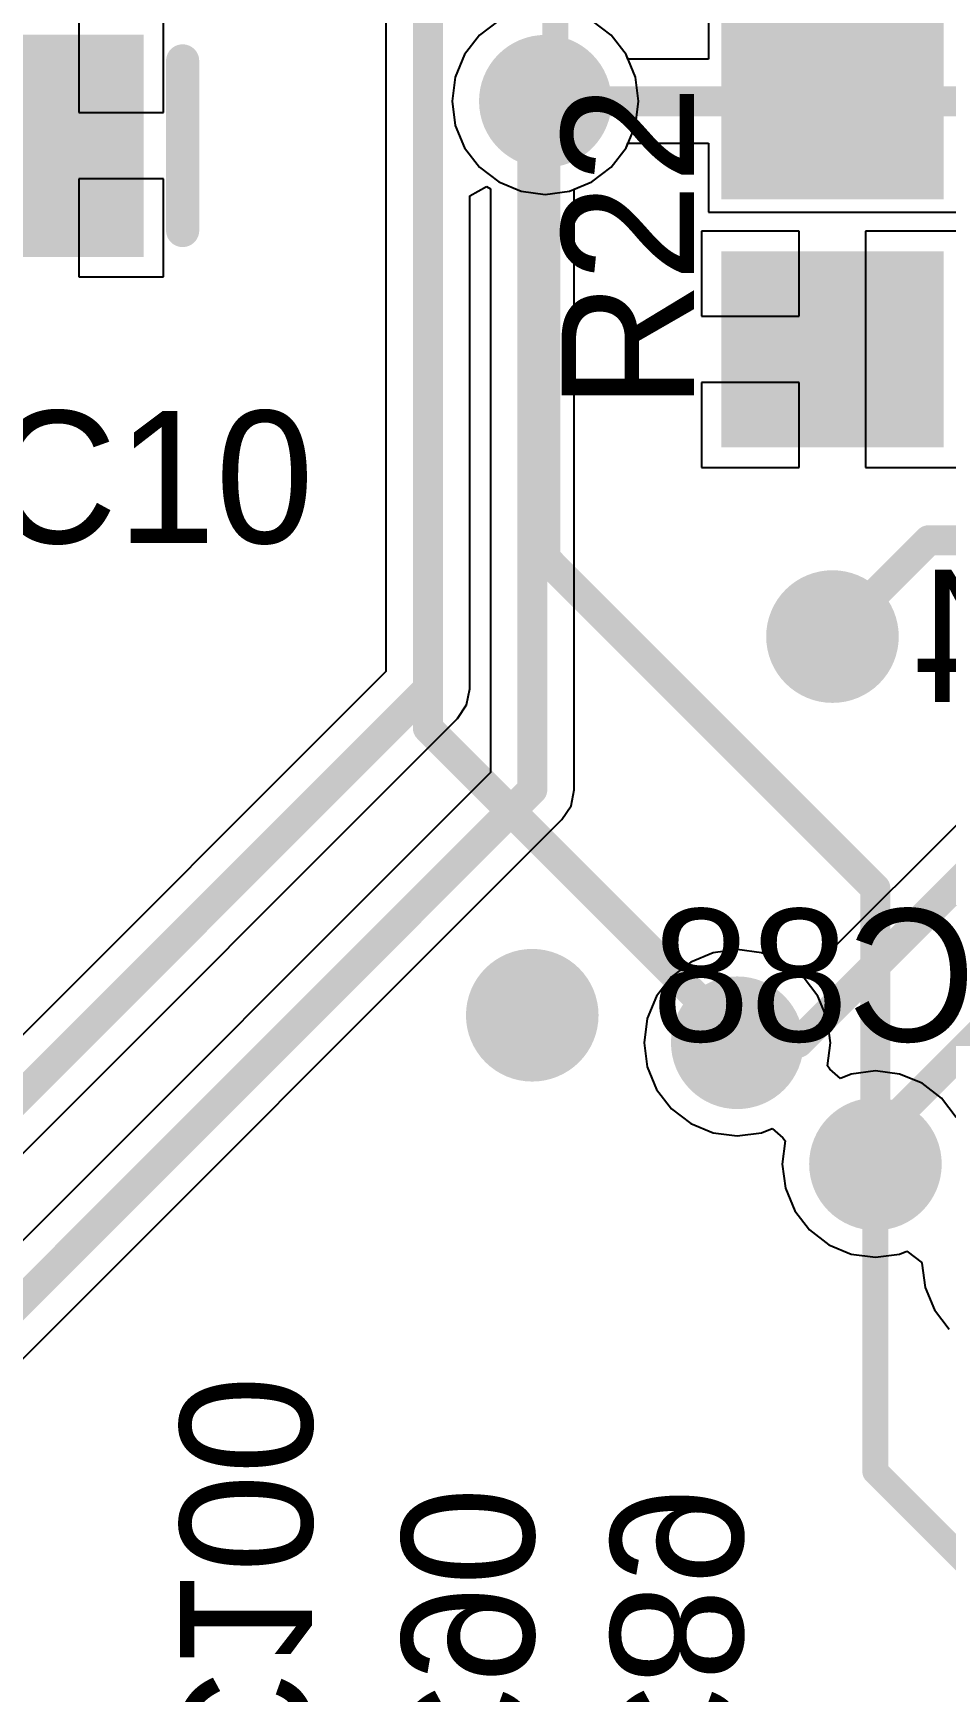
# Model space of a CAD drawing. Header units: millimetres. Extents: x 0 to 7.44, y -3.03 to 0.
# Drawn here: x 0.712 to 0.987, y -1.72 to -1.22 of the extents above; entities that cross this region are included whole.
import ezdxf

# ---------------------------------------------------------------- set-up
doc = ezdxf.new("R2010")
doc.units = ezdxf.units.MM
doc.header["$MEASUREMENT"] = 0
for name, color, linetype in [('BottomLayer', 5, 'Continuous'), ('BottomOverlay', 54, 'Continuous'), ('MidLayer1', 16, 'Continuous'), ('MidLayer2', 76, 'Continuous'), ('MultiLayer', 9, 'Continuous'), ('TopLayer', 1, 'Continuous'), ('TopOverlay', 2, 'Continuous'), ('TopPaste', 8, 'Continuous'), ('TopSolder', 216, 'Continuous'), ('ViaHoleLayer', 16, 'Continuous')]:
    doc.layers.add(name, color=color, linetype=linetype)

# ---------------------------------------------------------------- blocks, each defined once
blk = doc.blocks.new('RES_0805_220')
at = {"layer": 'TopLayer'}
for points in [[(-0.06299, -0.02953), (-0.01181, -0.02953), (-0.06299, 0.02953), (-0.01181, 0.02953)], [(0.01181, -0.02953), (0.06299, -0.02953), (0.01181, 0.02953), (0.06299, 0.02953)]]:
    blk.add_solid(points, dxfattribs=at)
at = {"layer": 'TopPaste'}
for points in [[(-0.06299, -0.02953), (-0.01181, -0.02953), (-0.06299, 0.02953), (-0.01181, 0.02953)], [(0.01181, -0.02953), (0.06299, -0.02953), (0.01181, 0.02953), (0.06299, 0.02953)]]:
    blk.add_solid(points, dxfattribs=at)
at = {"layer": 'TopSolder'}
for points in [[(-0.06699, -0.03353), (-0.00781, -0.03353), (-0.06699, 0.03353), (-0.00781, 0.03353)], [(0.00781, -0.03353), (0.06699, -0.03353), (0.00781, 0.03353), (0.06699, 0.03353)]]:
    blk.add_solid(points, dxfattribs=at)
blk = doc.blocks.new('CAP_0805_242')
at = {"layer": 'TopLayer'}
for points in [[(-0.05511, -0.02953), (-0.00393, -0.02953), (-0.05511, 0.02953), (-0.00393, 0.02953)], [(0.0197, -0.02953), (0.07088, -0.02953), (0.0197, 0.02953), (0.07088, 0.02953)]]:
    blk.add_solid(points, dxfattribs=at)
at = {"layer": 'TopOverlay', "const_width": 0.01}
blk.add_lwpolyline([(-0.07088, 0.02557), (-0.07088, -0.02557)], dxfattribs=at)
at = {"layer": 'TopOverlay', "const_width": 0.005}
for points in [[(-0.07338, 0.02557, 1), (-0.06838, 0.02557, 1)], [(-0.07338, -0.02557, 1), (-0.06838, -0.02557, 1)]]:
    blk.add_lwpolyline(points, format="xyb", close=True, dxfattribs=at)
at = {"layer": 'TopPaste'}
for points in [[(-0.05511, -0.02953), (-0.00393, -0.02953), (-0.05511, 0.02953), (-0.00393, 0.02953)], [(0.0197, -0.02953), (0.07088, -0.02953), (0.0197, 0.02953), (0.07088, 0.02953)]]:
    blk.add_solid(points, dxfattribs=at)
at = {"layer": 'TopSolder'}
for points in [[(-0.05911, -0.03353), (0.00007, -0.03353), (-0.05911, 0.03353), (0.00007, 0.03353)], [(0.0157, -0.03353), (0.07488, -0.03353), (0.0157, 0.03353), (0.07488, 0.03353)]]:
    blk.add_solid(points, dxfattribs=at)

msp = doc.modelspace()

# ---------------------------------------------------------------- linework, layer by layer
at = {"layer": 'BottomLayer'}
for p, q in [((0.85208, -1.21581), (0.84626, -1.22028)), ((0.88602, -1.22028), (0.8802, -1.21581)), ((0.84626, -1.22028), (0.84179, -1.2261)), ((0.89049, -1.2261), (0.88602, -1.22028)), ((0.84179, -1.2261), (0.83899, -1.23288)), ((0.8933, -1.23288), (0.89049, -1.2261)), ((0.83899, -1.23288), (0.83803, -1.24016)), ((0.89426, -1.24016), (0.8933, -1.23288)), ((0.83803, -1.24016), (0.83899, -1.24743)), ((0.8933, -1.24743), (0.89426, -1.24016)), ((0.83899, -1.24743), (0.84179, -1.25421)), ((0.89049, -1.25421), (0.8933, -1.24743)), ((0.84179, -1.25421), (0.84626, -1.26004)), ((0.88602, -1.26004), (0.89049, -1.25421)), ((0.84626, -1.26004), (0.85208, -1.26451)), ((0.8802, -1.26451), (0.88602, -1.26004)), ((0.85208, -1.26451), (0.85887, -1.26731)), ((0.87342, -1.26731), (0.8802, -1.26451)), ((0.85887, -1.26731), (0.86614, -1.26827)), ((0.86614, -1.26827), (0.87342, -1.26731)), ((0.90999, -1.4997), (0.90416, -1.50417)), ((0.91677, -1.49689), (0.90999, -1.4997)), ((0.92404, -1.49593), (0.91677, -1.49689)), ((0.93132, -1.49689), (0.92404, -1.49593)), ((0.9381, -1.4997), (0.93132, -1.49689)), ((0.94392, -1.50417), (0.9381, -1.4997)), ((0.90416, -1.50417), (0.8997, -1.50999)), ((0.94839, -1.50999), (0.94392, -1.50417)), ((0.8997, -1.50999), (0.89689, -1.51677)), ((0.9512, -1.51677), (0.94839, -1.50999)), ((0.89689, -1.51677), (0.89593, -1.52405)), ((0.95216, -1.52405), (0.9512, -1.51677)), ((0.89593, -1.52405), (0.89689, -1.53132)), ((0.95124, -1.53104), (0.95216, -1.52405)), ((0.89689, -1.53132), (0.8997, -1.5381)), ((0.95193, -1.53197), (0.95124, -1.53104)), ((0.95516, -1.53482), (0.95193, -1.53197)), ((0.95844, -1.53347), (0.95516, -1.53482)), ((0.96572, -1.53251), (0.95844, -1.53347)), ((0.97299, -1.53347), (0.96572, -1.53251)), ((0.97977, -1.53627), (0.97299, -1.53347)), ((0.8997, -1.5381), (0.90416, -1.54393)), ((0.9856, -1.54074), (0.97977, -1.53627)), ((0.90416, -1.54393), (0.90999, -1.5484)), ((0.99006, -1.54656), (0.9856, -1.54074)), ((0.90999, -1.5484), (0.91677, -1.5512)), ((0.93132, -1.5512), (0.9346, -1.54985)), ((0.9346, -1.54985), (0.93783, -1.5527)), ((0.91677, -1.5512), (0.92404, -1.55216)), ((0.92404, -1.55216), (0.93132, -1.5512)), ((0.93852, -1.55363), (0.9376, -1.56062)), ((0.93783, -1.5527), (0.93852, -1.55363)), ((0.9376, -1.56062), (0.93856, -1.5679)), ((0.93856, -1.5679), (0.94137, -1.57468)), ((0.94137, -1.57468), (0.94584, -1.5805)), ((0.94584, -1.5805), (0.95166, -1.58497)), ((0.95166, -1.58497), (0.95844, -1.58778)), ((0.95844, -1.58778), (0.96572, -1.58874)), ((0.96572, -1.58874), (0.97299, -1.58778)), ((0.97299, -1.58778), (0.9752, -1.58686)), ((0.9752, -1.58686), (0.97978, -1.59038)), ((0.97978, -1.59038), (0.97976, -1.59055)), ((0.97976, -1.59055), (0.98072, -1.59782)), ((0.98072, -1.59782), (0.98352, -1.60461)), ((0.98352, -1.60461), (0.98799, -1.61043))]:
    msp.add_line(p, q, dxfattribs=at)
at = {"layer": 'BottomLayer', "const_width": 0.02}
for points in [[(0.85614, -1.24016, 1), (0.87614, -1.24016, 1)], [(0.94276, -1.40157, 1), (0.96276, -1.40157, 1)], [(0.8522, -1.51575, 1), (0.8722, -1.51575, 1)], [(0.91404, -1.52405, 1), (0.93404, -1.52405, 1)], [(0.95572, -1.56062, 1), (0.97572, -1.56062, 1)]]:
    msp.add_lwpolyline(points, format="xyb", close=True, dxfattribs=at)
at = {"layer": 'MidLayer1'}
for points, const_width in [([(0.83071, -1.42913), (0.83071, -1.17409)], 0.00906), ([(0.86614, -1.37795), (0.86614, -1.24016)], 0.00906), ([(0.86614, -1.37795), (0.96572, -1.47753)], 0.00906), ([(0.83071, -1.42913), (0.92404, -1.52247)], 0.00906), ([(0.96572, -1.56062), (0.96572, -1.47753)], 0.00906), ([(0.92404, -1.52405), (0.92404, -1.52247)], 0.00906), ([(0.96572, -1.65334), (0.96572, -1.56062)], 0.00787), ([(0.96572, -1.65334), (1.05295, -1.74058)], 0.00787)]:
    msp.add_lwpolyline(points, dxfattribs=dict(at, const_width=const_width))
for points, const_width in [([(0.85614, -1.24016, 1), (0.87614, -1.24016, 1)], 0.02), ([(0.86388, -1.24016, 1), (0.86841, -1.24016, 1)], 0.00453), ([(0.86388, -1.37795, 1), (0.86841, -1.37795, 1)], 0.00453), ([(0.86388, -1.37795, 1), (0.86841, -1.37795, 1)], 0.00453), ([(0.94276, -1.40157, 1), (0.96276, -1.40157, 1)], 0.02), ([(0.82844, -1.42913, 1), (0.83297, -1.42913, 1)], 0.00453), ([(0.82844, -1.42913, 1), (0.83297, -1.42913, 1)], 0.00453), ([(0.96345, -1.47753, 1), (0.96798, -1.47753, 1)], 0.00453), ([(0.96345, -1.47753, 1), (0.96798, -1.47753, 1)], 0.00453), ([(0.8522, -1.51575, 1), (0.8722, -1.51575, 1)], 0.02), ([(0.91404, -1.52405, 1), (0.93404, -1.52405, 1)], 0.02), ([(0.92178, -1.52247, 1), (0.92631, -1.52247, 1)], 0.00453), ([(0.92178, -1.52247, 1), (0.92631, -1.52247, 1)], 0.00453), ([(0.92178, -1.52405, 1), (0.92631, -1.52405, 1)], 0.00453), ([(0.95572, -1.56062, 1), (0.97572, -1.56062, 1)], 0.02), ([(0.96345, -1.56062, 1), (0.96798, -1.56062, 1)], 0.00453), ([(0.96375, -1.56062, 1), (0.96769, -1.56062, 1)], 0.00394), ([(0.96375, -1.65334, 1), (0.96769, -1.65334, 1)], 0.00394), ([(0.96375, -1.65334, 1), (0.96769, -1.65334, 1)], 0.00394)]:
    msp.add_lwpolyline(points, format="xyb", close=True, dxfattribs=dict(at, const_width=const_width))
at = {"layer": 'MidLayer2', "const_width": 0.00787}
for points in [[(0.86915, -1.23715), (0.86915, -1.16234)], [(0.86614, -1.24016), (0.86915, -1.23715)]]:
    msp.add_lwpolyline(points, dxfattribs=at)
at = {"layer": 'MidLayer2'}
for points, const_width in [([(0.85614, -1.24016, 1), (0.87614, -1.24016, 1)], 0.02), ([(0.86719, -1.23715, 1), (0.87112, -1.23715, 1)], 0.00394), ([(0.86719, -1.23715, 1), (0.87112, -1.23715, 1)], 0.00394), ([(0.86417, -1.24016, 1), (0.86811, -1.24016, 1)], 0.00394), ([(0.94276, -1.40157, 1), (0.96276, -1.40157, 1)], 0.02), ([(0.8522, -1.51575, 1), (0.8722, -1.51575, 1)], 0.02), ([(0.91404, -1.52405, 1), (0.93404, -1.52405, 1)], 0.02), ([(0.95572, -1.56062, 1), (0.97572, -1.56062, 1)], 0.02)]:
    msp.add_lwpolyline(points, format="xyb", close=True, dxfattribs=dict(at, const_width=const_width))
at = {"layer": 'MultiLayer', "const_width": 0.02}
for points in [[(0.85614, -1.24016, 1), (0.87614, -1.24016, 1)], [(0.94276, -1.40157, 1), (0.96276, -1.40157, 1)], [(0.8522, -1.51575, 1), (0.8722, -1.51575, 1)], [(0.91404, -1.52405, 1), (0.93404, -1.52405, 1)], [(0.95572, -1.56062, 1), (0.97572, -1.56062, 1)]]:
    msp.add_lwpolyline(points, format="xyb", close=True, dxfattribs=at)
at = {"layer": 'TopLayer'}
for p, q in [((0.81806, -1.19443), (0.81806, -1.41209)), ((0.91535, -1.20669), (0.91535, -1.22751)), ((0.72538, -1.21405), (0.72538, -1.24357)), ((0.75097, -1.24357), (0.75097, -1.21405)), ((0.88602, -1.22028), (0.8802, -1.21581)), ((0.89049, -1.2261), (0.88602, -1.22028)), ((0.89107, -1.22751), (0.89049, -1.2261)), ((0.91535, -1.22751), (0.89107, -1.22751)), ((0.72538, -1.24357), (0.75097, -1.24357)), ((0.88602, -1.26004), (0.89049, -1.25421)), ((0.89049, -1.25421), (0.89107, -1.2528)), ((0.89107, -1.2528), (0.91535, -1.2528)), ((0.91535, -1.2528), (0.91535, -1.27362)), ((0.8802, -1.26451), (0.88602, -1.26004)), ((0.75097, -1.26357), (0.72538, -1.26357)), ((0.72538, -1.26357), (0.72538, -1.2931)), ((0.75097, -1.2931), (0.75097, -1.26357)), ((0.87485, -1.26672), (0.8802, -1.26451)), ((0.84335, -1.26865), (0.84835, -1.26587)), ((0.84335, -1.41732), (0.84335, -1.26865)), ((0.84835, -1.26587), (0.84956, -1.26662)), ((0.84956, -1.26662), (0.84956, -1.44253)), ((0.87485, -1.44777), (0.87485, -1.26672)), ((0.91535, -1.27362), (1.05961, -1.27362)), ((0.94276, -1.27937), (0.91323, -1.27937)), ((0.91323, -1.27937), (0.91323, -1.30496)), ((0.94276, -1.30496), (0.94276, -1.27937)), ((0.99228, -1.27937), (0.96276, -1.27937)), ((0.96276, -1.27937), (0.96276, -1.31496)), ((0.72538, -1.2931), (0.75097, -1.2931)), ((0.91323, -1.30496), (0.94276, -1.30496)), ((0.96276, -1.31496), (0.96276, -1.35055)), ((0.94276, -1.32496), (0.91323, -1.32496)), ((0.91323, -1.32496), (0.91323, -1.35055)), ((0.94276, -1.35055), (0.94276, -1.32496)), ((0.91323, -1.35055), (0.94276, -1.35055)), ((0.96276, -1.35055), (0.99228, -1.35055)), ((1.04805, -1.40051), (0.94436, -1.5042)), ((0.81806, -1.41209), (0.68768, -1.54247)), ((0.84239, -1.42216), (0.84335, -1.41732)), ((0.83965, -1.42626), (0.84239, -1.42216)), ((0.70185, -1.56406), (0.83965, -1.42626)), ((0.84956, -1.44253), (0.68112, -1.61098)), ((0.87389, -1.45261), (0.87485, -1.44777)), ((0.87115, -1.45671), (0.87389, -1.45261)), ((0.67717, -1.65069), (0.87115, -1.45671)), ((0.90999, -1.4997), (0.90416, -1.50417)), ((0.91677, -1.49689), (0.90999, -1.4997)), ((0.92404, -1.49593), (0.91677, -1.49689)), ((0.93132, -1.49689), (0.92404, -1.49593)), ((0.9381, -1.4997), (0.93132, -1.49689)), ((0.94392, -1.50417), (0.9381, -1.4997)), ((0.90416, -1.50417), (0.8997, -1.50999)), ((0.94436, -1.5042), (0.94392, -1.50417)), ((0.8997, -1.50999), (0.89689, -1.51677)), ((0.89689, -1.51677), (0.89593, -1.52405)), ((0.89593, -1.52405), (0.89689, -1.53132)), ((0.89689, -1.53132), (0.8997, -1.5381)), ((0.8997, -1.5381), (0.90416, -1.54393)), ((0.90416, -1.54393), (0.90999, -1.5484)), ((0.90999, -1.5484), (0.91677, -1.5512)), ((0.93132, -1.5512), (0.9346, -1.54985)), ((0.9346, -1.54985), (0.93783, -1.5527)), ((0.91677, -1.5512), (0.92404, -1.55216)), ((0.92404, -1.55216), (0.93132, -1.5512)), ((0.93852, -1.55363), (0.9376, -1.56062)), ((0.93783, -1.5527), (0.93852, -1.55363)), ((0.9376, -1.56062), (0.93856, -1.5679)), ((0.93856, -1.5679), (0.94137, -1.57468)), ((0.94137, -1.57468), (0.94584, -1.5805)), ((0.94584, -1.5805), (0.95166, -1.58497)), ((0.95166, -1.58497), (0.95844, -1.58778)), ((0.95844, -1.58778), (0.96572, -1.58874)), ((0.96572, -1.58874), (0.97299, -1.58778)), ((0.97299, -1.58778), (0.9752, -1.58686)), ((0.9752, -1.58686), (0.97978, -1.59038)), ((0.97978, -1.59038), (0.97976, -1.59055)), ((0.97976, -1.59055), (0.98072, -1.59782)), ((0.98072, -1.59782), (0.98352, -1.60461)), ((0.98352, -1.60461), (0.98799, -1.61043))]:
    msp.add_line(p, q, dxfattribs=at)
at = {"layer": 'TopLayer', "const_width": 0.00906}
for points in [[(0.83071, -1.41732), (0.83071, -1.18072)], [(0.8622, -1.44777), (0.8622, -1.24016)], [(0.8622, -1.24016), (0.86614, -1.24016)], [(0.86614, -1.24016), (0.95276, -1.24016)], [(0.95276, -1.24016), (1.02362, -1.24016)], [(0.95276, -1.40157), (0.98179, -1.37254)], [(0.98179, -1.37254), (1.08809, -1.37254)], [(0.94239, -1.52405), (1.05699, -1.40945)], [(0.69291, -1.55512), (0.83071, -1.41732)], [(0.95774, -1.56062), (1.08923, -1.42913)], [(0.65328, -1.65669), (0.8622, -1.44777)], [(0.92404, -1.52405), (0.94239, -1.52405)], [(0.95774, -1.56062), (0.96572, -1.56062)]]:
    msp.add_lwpolyline(points, dxfattribs=at)
at = {"layer": 'TopLayer'}
for points, const_width in [([(0.85614, -1.24016, 1), (0.87614, -1.24016, 1)], 0.02), ([(0.85994, -1.24016, 1), (0.86447, -1.24016, 1)], 0.00453), ([(0.85994, -1.24016, 1), (0.86447, -1.24016, 1)], 0.00453), ([(0.86388, -1.24016, 1), (0.86841, -1.24016, 1)], 0.00453), ([(0.86388, -1.24016, 1), (0.86841, -1.24016, 1)], 0.00453), ([(0.95049, -1.24016, 1), (0.95502, -1.24016, 1)], 0.00453), ([(0.95049, -1.24016, 1), (0.95502, -1.24016, 1)], 0.00453), ([(0.97953, -1.37254, 1), (0.98406, -1.37254, 1)], 0.00453), ([(0.97953, -1.37254, 1), (0.98406, -1.37254, 1)], 0.00453), ([(0.94276, -1.40157, 1), (0.96276, -1.40157, 1)], 0.02), ([(0.95049, -1.40157, 1), (0.95502, -1.40157, 1)], 0.00453), ([(0.82844, -1.41732, 1), (0.83297, -1.41732, 1)], 0.00453), ([(0.82844, -1.41732, 1), (0.83297, -1.41732, 1)], 0.00453), ([(0.85994, -1.44777, 1), (0.86447, -1.44777, 1)], 0.00453), ([(0.85994, -1.44777, 1), (0.86447, -1.44777, 1)], 0.00453), ([(0.8522, -1.51575, 1), (0.8722, -1.51575, 1)], 0.02), ([(0.91404, -1.52405, 1), (0.93404, -1.52405, 1)], 0.02), ([(0.92178, -1.52405, 1), (0.92631, -1.52405, 1)], 0.00453), ([(0.94013, -1.52405, 1), (0.94465, -1.52405, 1)], 0.00453), ([(0.94013, -1.52405, 1), (0.94465, -1.52405, 1)], 0.00453), ([(0.95572, -1.56062, 1), (0.97572, -1.56062, 1)], 0.02), ([(0.95548, -1.56062, 1), (0.96001, -1.56062, 1)], 0.00453), ([(0.95548, -1.56062, 1), (0.96001, -1.56062, 1)], 0.00453), ([(0.96345, -1.56062, 1), (0.96798, -1.56062, 1)], 0.00453)]:
    msp.add_lwpolyline(points, format="xyb", close=True, dxfattribs=dict(at, const_width=const_width))
at = {"layer": 'ViaHoleLayer', "const_width": 0.00956}
for points in [[(0.86136, -1.24016, 1), (0.87092, -1.24016, 1)], [(0.94798, -1.40157, 1), (0.95754, -1.40157, 1)], [(0.85742, -1.51575, 1), (0.86699, -1.51575, 1)], [(0.91926, -1.52405, 1), (0.92882, -1.52405, 1)], [(0.96094, -1.56062, 1), (0.9705, -1.56062, 1)]]:
    msp.add_lwpolyline(points, format="xyb", close=True, dxfattribs=at)

# ---------------------------------------------------------------- block references
for name, p, rotation in [('RES_0805_220', (0.95276, -1.27756), 270), ('CAP_0805_242', (0.68586, -1.25357), 180)]:
    msp.add_blockref(name, p, dxfattribs=dict(rotation=rotation))

# ---------------------------------------------------------------- texts
at = {"layer": 'BottomOverlay', "text_generation_flag": 2}
for s, p in [('R24', (1.0748, -1.42126)), ('C88', (0.99606, -1.52362))]:
    msp.add_text(s, height=0.039894, dxfattribs=at).set_placement(p)
for s, p in [('C100', (0.75591, -1.75197)), ('C90', (0.82283, -1.75591)), ('C89', (0.88583, -1.75591))]:
    msp.add_text(s, height=0.039894, rotation=270, dxfattribs=at).set_placement(p)
at = {"layer": 'TopOverlay'}
msp.add_text('R22', height=0.039894, rotation=90, dxfattribs=at).set_placement((0.91096, -1.33319))
msp.add_text('C10', height=0.039894, dxfattribs=at).set_placement((0.69845, -1.37341))

doc.saveas('drawing.dxf')
